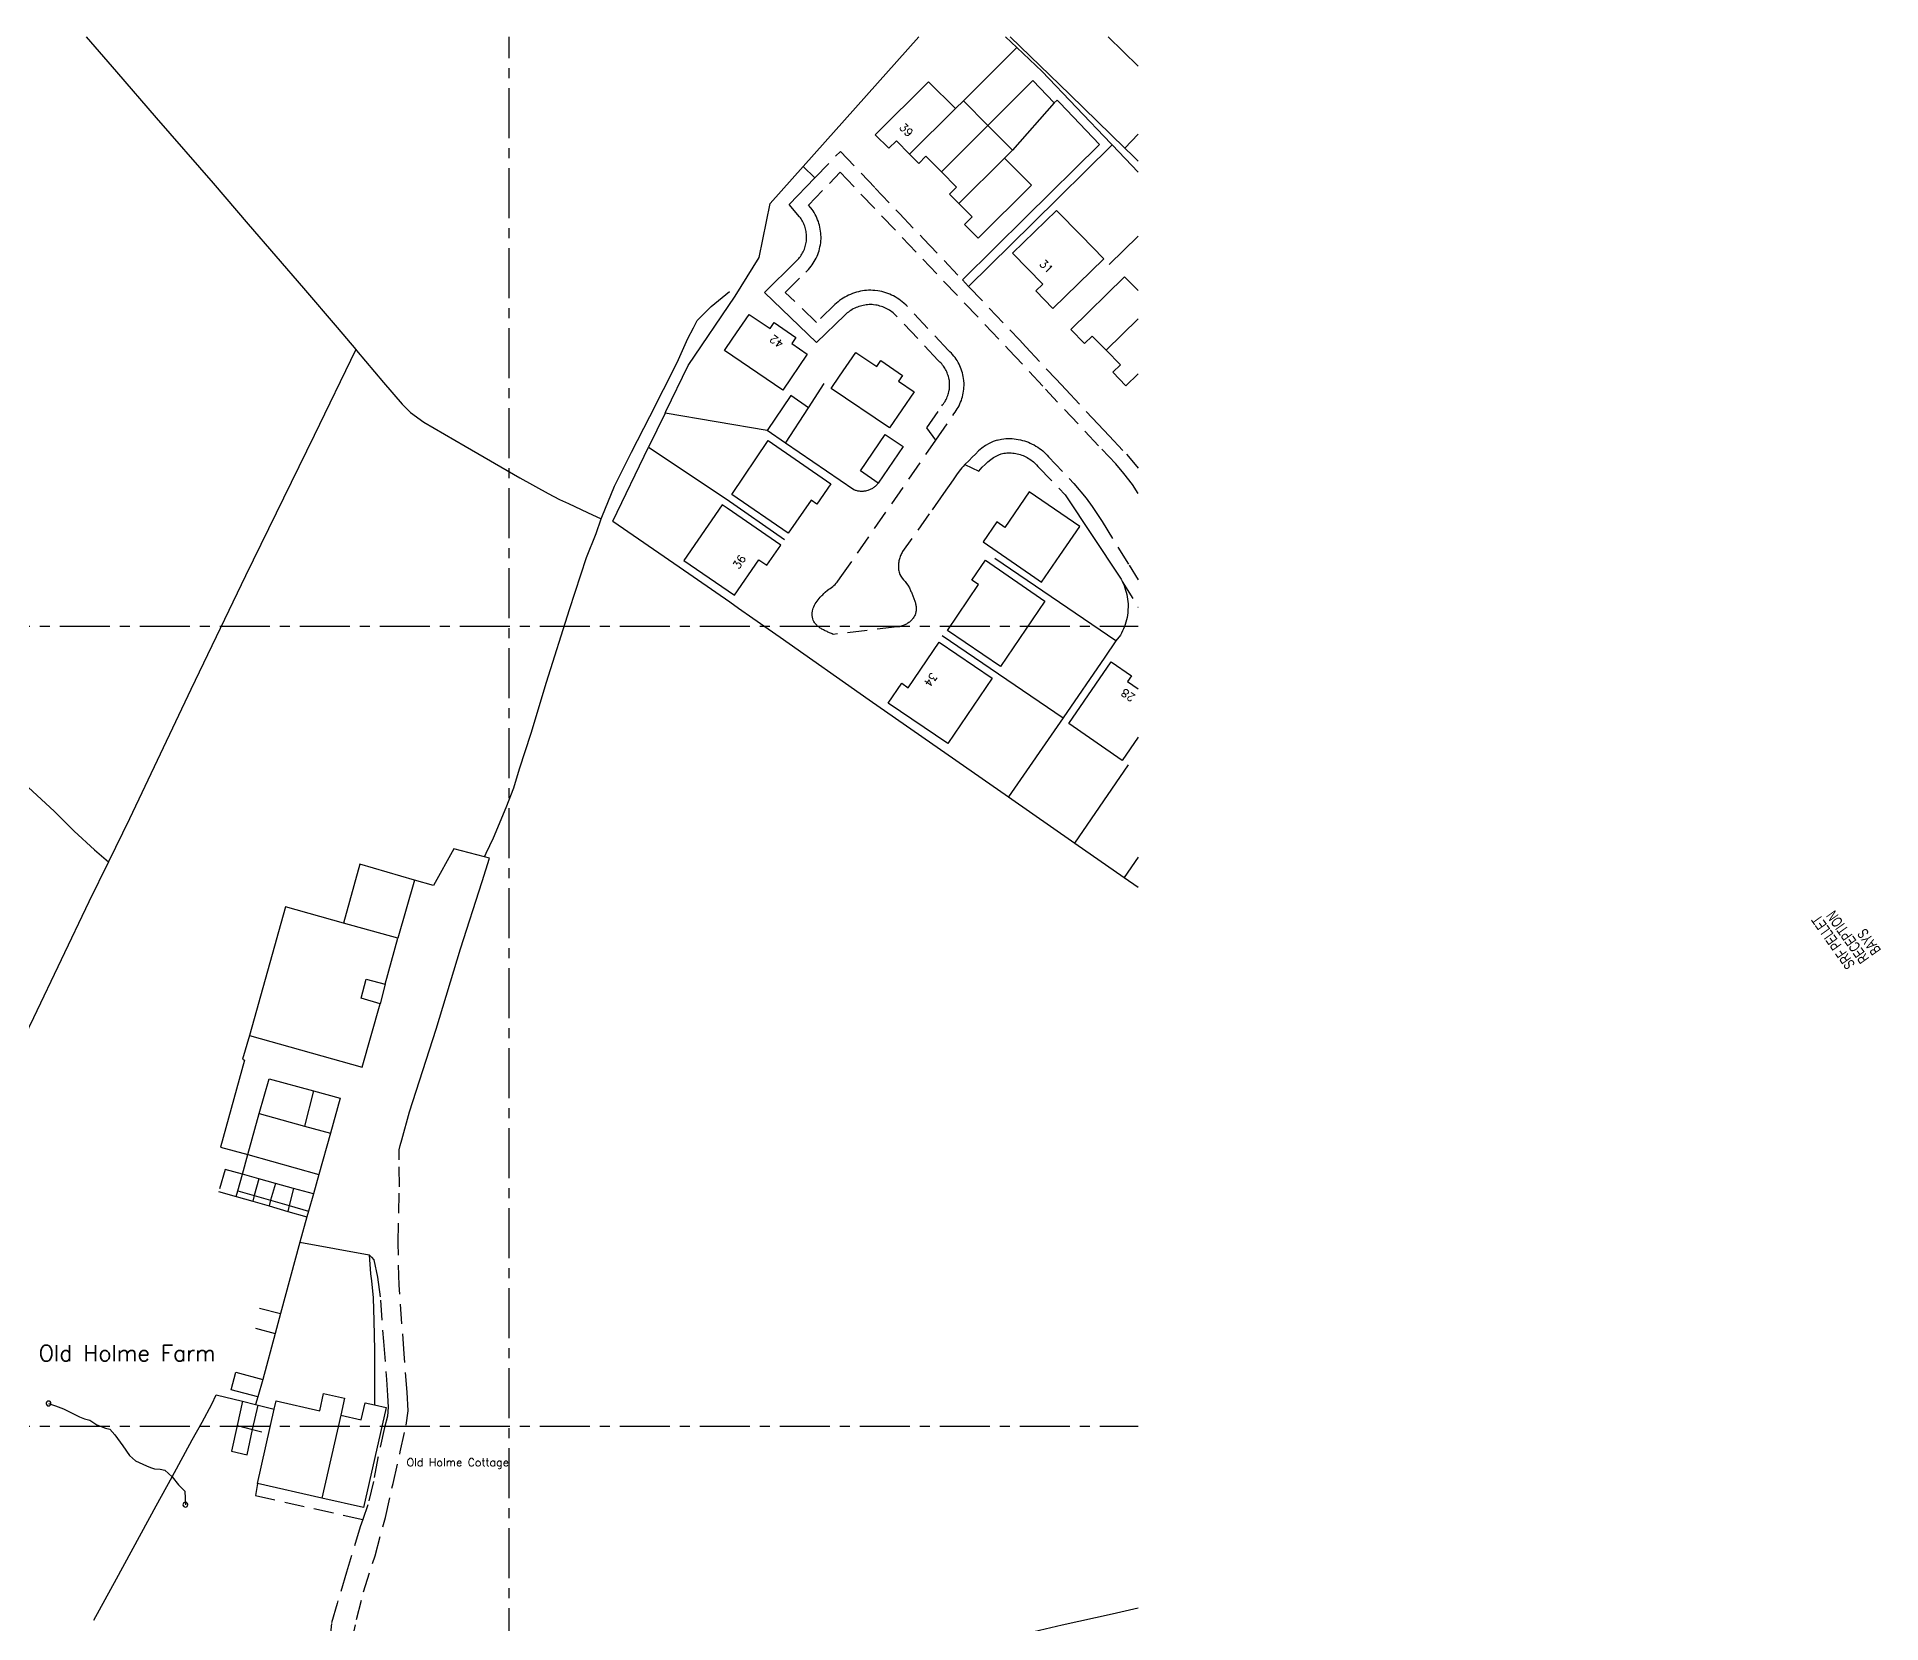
# Model space of a CAD drawing. Extents: x 380524 to 381571, y 430951 to 432014.
# Drawn here: x 381341 to 381571.5, y 431775.4 to 431973.7 of the extents above; entities that cross this region are included whole.
import ezdxf

# ---------------------------------------------------------------- set-up
doc = ezdxf.new("R2010")
doc.units = 0
doc.header["$LTSCALE"] = 5
doc.header["$MEASUREMENT"] = 0
doc.linetypes.add('CENTER', pattern=[2, 1.25, -0.25, 0.25, -0.25])
doc.linetypes.add('DASHED', pattern=[0.75, 0.5, -0.25])
doc.layers.get('0').update_dxf_attribs({"linetype": 'CONTINUOUS'})
for name, color, linetype in [('G8010001', 8, 'CONTINUOUS'), ('G8010021', 8, 'DASHED'), ('G8010030', 8, 'CONTINUOUS'), ('G8010032', 8, 'DASHED'), ('G8010057', 8, 'CONTINUOUS'), ('G8010059', 4, 'CONTINUOUS'), ('G8010572', 8, 'CENTER'), ('G8011006', 8, 'CONTINUOUS'), ('PALIGLINIJA', 7, 'CONTINUOUS')]:
    doc.layers.add(name, color=color, linetype=linetype)
doc.styles.add('SLDTEXTSTYLE5', font='TXT', dxfattribs={"width": 0.7})
doc.styles.get("Standard").update_dxf_attribs({"font": 'SIMPLEX.SHX'})

# ---------------------------------------------------------------- blocks, each defined once
blk = doc.blocks.new('POINT')
blk.add_lwpolyline([(0.004128, 2.318056, 1), (0.004128, -2.301944, 1), (0.004128, 2.318056)], format="xyb")
blk = doc.blocks.new('SW_NOTE_12')
at = {"layer": 'PALIGLINIJA', "color": 0, "char_height": 3.44, "attachment_point": 1, "style": 'SLDTEXTSTYLE5'}
for s, insert in [('RECEPTION', (-29.03, 6.31)), ('SRF PELLET', (-27.97, 10.9)), ('BAYS', (-29.03, 1.73))]:
    blk.add_mtext(s, dxfattribs=dict(at, insert=insert))

msp = doc.modelspace()

# ---------------------------------------------------------------- linework, layer by layer
at = {"layer": 'G8010001'}
for points in [[(381478.62, 431970), (381474.88, 431973.67)], [(381450.07, 431959.02), (381448.42, 431960.69), (381447.46, 431959.74), (381445.77, 431961.44), (381452.44, 431968.07), (381455.79, 431964.7)], [(381455.79, 431964.7), (381450.07, 431959.02)], [(381455.79, 431964.7), (381456.78, 431965.68)], [(381456.78, 431965.68), (381459.86, 431962.59)], [(381459.86, 431962.59), (381454.03, 431956.8)], [(381459.86, 431962.59), (381462.93, 431959.49)], [(381462.93, 431959.49), (381461.94, 431958.51)], [(381454.03, 431956.8), (381452.1, 431958.74), (381451.21, 431957.86), (381450.07, 431959.02)], [(381461.94, 431958.51), (381465.29, 431955.14), (381458.62, 431948.51), (381456.93, 431950.21), (381457.89, 431951.16), (381456.22, 431952.83)], [(381461.94, 431958.51), (381456.22, 431952.83)], [(381456.22, 431952.83), (381455.04, 431954.01), (381455.93, 431954.89), (381454.03, 431956.8)], [(381467.96, 431939.74), (381474.32, 431945.94), (381471.5, 431948.83), (381468.43, 431951.97), (381462.94, 431946.62), (381466.7, 431942.76), (381465.84, 431941.92), (381467.96, 431939.74)], [(381478.62, 431941.95), (381476.94, 431943.67), (381470.22, 431937.09), (381471.93, 431935.34), (381472.9, 431936.28), (381474.62, 431934.52)], [(381437.28, 431934.02), (381434.21, 431929.52), (381426.94, 431934.48), (381427.99, 431936.01), (381430.02, 431938.99), (381432.62, 431937.21), (381433.13, 431937.95), (381435.85, 431936.09), (381435.35, 431935.35), (381437.28, 431934.02)], [(381478.62, 431938.44), (381474.62, 431934.52)], [(381450.62, 431929.3), (381447.56, 431924.79), (381440.28, 431929.73), (381441.32, 431931.26), (381443.34, 431934.24), (381445.95, 431932.47), (381446.45, 431933.22), (381449.18, 431931.36), (381448.68, 431930.62), (381450.62, 431929.3)], [(381474.62, 431934.52), (381476.41, 431932.69), (381475.45, 431931.75), (381477.09, 431930.07), (381478.62, 431931.56)], [(381427.86, 431916.46), (381432.4, 431923.21), (381440.22, 431917.81), (381438.47, 431915.27), (381437.74, 431915.77), (381434.88, 431911.62), (381427.86, 431916.46)], [(381459.25, 431910.54), (381465.7, 431906.11), (381466.56, 431905.51), (381468.85, 431908.84), (381471.34, 431912.46), (381465.02, 431916.8), (381461.97, 431912.36), (381460.97, 431913.05), (381459.25, 431910.54)], [(381428.16, 431903.87), (381431.22, 431908.32), (381432.22, 431907.63), (381433.95, 431910.14), (381427.25, 431914.75), (381426.62, 431915.19), (381421.83, 431908.23), (381428.16, 431903.87)], [(381454.78, 431899.49), (381458.68, 431905.21), (381457.86, 431905.77), (381459.55, 431908.25), (381466.97, 431903.15), (381461.41, 431894.98), (381454.78, 431899.49)], [(381447.4, 431890.39), (381449.09, 431892.87), (381449.9, 431892.32), (381453.75, 431898.02), (381460.4, 431893.5), (381454.84, 431885.33), (381447.4, 431890.39)], [(381476.62, 431883.23), (381469.95, 431887.83), (381475.27, 431895.55), (381477.81, 431893.8), (381477.31, 431893.08), (381478.62, 431892.17)], [(381478.62, 431886.13), (381476.62, 431883.23)], [(381379.32, 431862.91), (381372.05, 431864.95), (381367.55, 431848.85)], [(381386.1, 431861), (381379.32, 431862.91)], [(381384.5, 431855.25), (381386.1, 431861)], [(381383.9, 431852.8), (381381.5, 431853.5), (381382.15, 431855.9), (381384.5, 431855.25)], [(381367.55, 431848.85), (381381.65, 431844.9), (381383.9, 431852.8)], [(381370.66, 431802.16), (381370.9, 431803.2), (381376.35, 431801.95), (381376.8, 431804.1), (381379.45, 431803.5), (381378.97, 431801.39)], [(381383.2, 431802.68), (381384.65, 431802.35), (381381.8, 431789.85), (381376.62, 431791.02)], [(381378.97, 431801.39), (381381.5, 431800.8), (381382, 431802.95), (381383.2, 431802.68)], [(381368.55, 431792.85), (381370.66, 431802.16)], [(381378.97, 431801.39), (381376.62, 431791.02)], [(381376.62, 431791.02), (381368.55, 431792.85)]]:
    msp.add_lwpolyline(points, dxfattribs=at)
at = {"layer": 'G8010021'}
for points in [[(381456.84, 431930.74), (381456.81, 431930.98), (381456.77, 431931.21), (381456.72, 431931.44), (381456.67, 431931.68), (381456.6, 431931.9), (381456.52, 431932.13), (381456.44, 431932.35), (381456.34, 431932.57), (381456.24, 431932.78), (381456.12, 431932.99), (381456, 431933.2), (381455.87, 431933.4), (381455.74, 431933.59), (381455.59, 431933.78), (381455.44, 431933.96), (381455.28, 431934.14), (381455.11, 431934.31), (381454.92, 431934.49), (381449.64, 431940.12), (381449.34, 431940.4), (381449.14, 431940.57), (381448.93, 431940.73), (381448.72, 431940.89), (381448.51, 431941.03), (381448.28, 431941.16), (381448.06, 431941.29), (381447.82, 431941.4), (381447.59, 431941.51), (381447.34, 431941.6), (381447.1, 431941.69), (381446.85, 431941.77), (381446.6, 431941.83), (381446.35, 431941.89), (381446.09, 431941.93), (381445.72, 431941.98), (381445.46, 431941.99), (381445.2, 431942), (381444.94, 431942), (381444.68, 431941.98), (381444.42, 431941.96), (381444.17, 431941.92), (381443.91, 431941.87), (381443.66, 431941.82), (381443.41, 431941.75), (381443.16, 431941.67), (381442.91, 431941.59), (381442.67, 431941.49), (381442.44, 431941.38), (381442.2, 431941.27), (381441.97, 431941.14), (381441.75, 431941.01), (381441.54, 431940.87), (381441.32, 431940.72), (381441.12, 431940.56), (381440.92, 431940.39), (381440.73, 431940.21), (381438.43, 431937.99), (381434.51, 431941.74), (381437.08, 431944.27), (381437.25, 431944.44), (381437.42, 431944.61), (381437.58, 431944.8), (381437.74, 431944.99), (381437.88, 431945.19), (381438.02, 431945.39), (381438.15, 431945.6), (381438.27, 431945.81), (381438.38, 431946.03), (381438.49, 431946.25), (381438.58, 431946.48), (381438.67, 431946.71), (381438.74, 431946.94), (381438.81, 431947.18), (381438.86, 431947.42), (381438.91, 431947.66), (381438.95, 431947.93), (381438.97, 431948.17), (381438.99, 431948.42), (381438.99, 431948.66), (381438.98, 431948.91), (381438.97, 431949.15), (381438.94, 431949.39), (381438.9, 431949.64), (381438.86, 431949.88), (381438.8, 431950.12), (381438.73, 431950.35), (381438.66, 431950.59), (381438.57, 431950.82), (381438.48, 431951.04), (381438.38, 431951.27), (381438.26, 431951.48), (381438.14, 431951.7), (381438.01, 431951.91), (381437.88, 431952.11), (381437.73, 431952.31), (381437.44, 431952.65), (381441.4, 431956.75), (381462.46, 431934.57)], [(381462.46, 431934.57), (381467.05, 431929.65)], [(381453.36, 431923.25), (381455.61, 431926.57), (381455.75, 431926.76), (381455.89, 431926.96), (381456.02, 431927.16), (381456.14, 431927.36), (381456.25, 431927.57), (381456.35, 431927.79), (381456.44, 431928.01), (381456.53, 431928.23), (381456.6, 431928.46), (381456.67, 431928.68), (381456.72, 431928.92), (381456.77, 431929.15), (381456.81, 431929.38), (381456.84, 431929.62), (381456.86, 431929.86), (381456.87, 431930.1), (381456.87, 431930.33), (381456.84, 431930.74)], [(381478.62, 431916.58), (381477.94, 431917.7), (381476.85, 431919.11), (381475.82, 431920.32), (381473.69, 431922.55), (381467.05, 431929.65)], [(381441.4, 431906.06), (381453.36, 431923.25)], [(381461, 431923.27), (381460.5, 431923.09), (381460.02, 431922.86), (381459.55, 431922.58), (381459.11, 431922.26), (381458.69, 431921.91), (381458.28, 431921.53), (381457.88, 431921.14), (381457.49, 431920.74), (381456.98, 431920.2)], [(381461, 431923.27), (381461.53, 431923.39), (381461.83, 431923.43), (381462.09, 431923.45), (381462.35, 431923.47), (381462.61, 431923.47), (381462.87, 431923.46), (381463.13, 431923.43), (381463.4, 431923.4), (381463.65, 431923.36), (381463.91, 431923.31), (381464.17, 431923.24), (381464.42, 431923.17), (381464.67, 431923.09), (381464.91, 431923), (381465.15, 431922.89), (381465.39, 431922.78), (381465.62, 431922.66), (381465.85, 431922.53), (381466.07, 431922.39), (381466.29, 431922.24), (381466.5, 431922.09), (381466.7, 431921.92), (381466.9, 431921.75), (381467.09, 431921.57), (381467.27, 431921.38), (381467.44, 431921.18), (381470.6, 431917.83), (381472.12, 431916), (381472.88, 431914.98), (381474.12, 431913.09), (381477.49, 431907.64), (381478.62, 431905.81)], [(381456.98, 431920.2), (381456.77, 431919.97), (381456.61, 431919.79), (381456.26, 431919.37), (381455.93, 431918.93), (381455.5, 431918.3), (381454.31, 431916.61), (381452.51, 431914.05)], [(381452.51, 431914.05), (381449.19, 431909.33), (381449.12, 431909.21), (381449.05, 431909.09), (381448.99, 431908.96), (381448.93, 431908.84), (381448.88, 431908.71), (381448.83, 431908.57), (381448.79, 431908.44), (381448.75, 431908.3), (381448.72, 431908.17), (381448.7, 431908.03), (381448.68, 431907.89), (381448.67, 431907.75), (381448.66, 431907.61), (381448.66, 431907.47), (381448.66, 431907.33), (381448.67, 431907.19), (381448.69, 431907.05), (381448.71, 431906.92), (381448.74, 431906.76), (381448.83, 431906.49), (381448.96, 431906.25), (381449.12, 431906.02), (381449.3, 431905.8), (381449.49, 431905.58), (381449.68, 431905.36), (381449.85, 431905.13), (381450.04, 431904.79), (381450.09, 431904.68), (381450.14, 431904.58), (381450.18, 431904.47), (381450.23, 431904.36), (381450.28, 431904.25), (381450.33, 431904.14), (381450.38, 431904.03), (381450.43, 431903.92), (381450.47, 431903.81), (381450.52, 431903.7), (381450.56, 431903.59), (381450.6, 431903.47), (381450.64, 431903.36), (381450.68, 431903.25), (381450.72, 431903.14), (381450.75, 431903.03), (381450.78, 431902.91), (381450.81, 431902.8), (381450.83, 431902.69), (381450.85, 431902.58), (381450.87, 431902.47), (381450.88, 431902.36), (381450.88, 431902.25), (381450.88, 431902.14), (381450.88, 431902.04), (381450.87, 431901.93), (381450.86, 431901.82), (381450.84, 431901.72), (381450.81, 431901.62), (381450.78, 431901.51), (381450.74, 431901.41), (381450.69, 431901.31), (381450.64, 431901.23)], [(381450.64, 431901.23), (381450.58, 431901.12), (381450.51, 431901.03), (381450.44, 431900.94), (381450.37, 431900.85), (381450.29, 431900.76), (381450.21, 431900.68), (381450.13, 431900.6), (381450.04, 431900.53), (381449.95, 431900.46), (381449.85, 431900.39), (381449.76, 431900.33), (381449.66, 431900.27), (381449.56, 431900.21), (381449.45, 431900.16), (381449.35, 431900.12), (381449.24, 431900.07), (381449.13, 431900.04), (381449.02, 431900), (381448.91, 431899.97), (381448.8, 431899.95), (381448.68, 431899.93), (381448.49, 431899.91), (381440.51, 431898.99), (381440.4, 431899.04), (381440.29, 431899.09), (381440.18, 431899.13), (381440.07, 431899.18), (381439.96, 431899.23), (381439.85, 431899.28), (381439.74, 431899.33), (381439.63, 431899.38), (381439.52, 431899.43), (381439.41, 431899.48), (381439.3, 431899.54), (381439.2, 431899.59), (381439.09, 431899.65), (381438.99, 431899.71), (381438.89, 431899.78), (381438.8, 431899.84), (381438.7, 431899.91), (381438.61, 431899.98), (381438.53, 431900.06), (381438.45, 431900.13), (381438.37, 431900.22), (381438.3, 431900.3), (381438.23, 431900.39), (381438.17, 431900.49), (381438.11, 431900.59), (381438.03, 431900.76), (381437.97, 431900.95), (381437.92, 431901.14), (381437.9, 431901.33), (381437.89, 431901.52), (381437.9, 431901.7), (381437.93, 431901.89), (381437.93, 431901.91), (381437.97, 431902.08), (381438.03, 431902.26), (381438.1, 431902.44), (381438.19, 431902.62), (381438.28, 431902.8), (381438.39, 431902.98), (381438.51, 431903.15), (381438.63, 431903.32), (381438.77, 431903.48), (381438.9, 431903.64), (381439.05, 431903.8), (381439.08, 431903.83), (381439.2, 431903.95), (381439.35, 431904.1), (381439.5, 431904.25), (381439.81, 431904.51), (381439.97, 431904.63), (381440.14, 431904.74), (381440.45, 431904.96), (381440.6, 431905.09), (381440.75, 431905.23), (381440.89, 431905.37), (381441.02, 431905.52), (381441.4, 431906.06)], [(381382.45, 431756.15), (381381.5, 431759.8), (381380.75, 431763.65), (381380.35, 431766.85), (381380.15, 431768.5), (381380.05, 431770.15), (381380.25, 431772.75), (381380.95, 431775.85), (381381.8, 431779.3), (381383.25, 431783.8), (381384.55, 431788.6), (381385.5, 431792.85), (381386.4, 431796.8), (381387.15, 431800.15), (381387.4, 431801.95), (381387.25, 431804.25), (381386.9, 431809.05), (381386.25, 431817.65), (381386.15, 431822.9), (381386.3, 431829.95), (381386.25, 431833.3), (381386.25, 431834.55), (381386.4, 431835.1), (381386.6, 431835.8)], [(381382.5, 431821.45), (381382.8, 431821.15), (381383.1, 431820.8), (381383.55, 431818.65), (381383.95, 431815.75), (381384.3, 431810.6), (381384.7, 431805.85), (381384.8, 431803.85), (381384.9, 431802.4), (381384.8, 431801.25), (381384.45, 431799.85), (381383.6, 431796.05), (381383.05, 431793.1), (381382.35, 431790.2), (381381.71, 431788.35)], [(381381.71, 431788.35), (381381.4, 431787.45), (381379.7, 431781.75), (381378.5, 431777.85), (381377.8, 431775.35), (381377.55, 431772.9), (381377.45, 431769.65), (381377.75, 431766.05), (381378.1, 431762.9), (381378.45, 431760.35), (381378.8, 431758.95), (381379.65, 431755.5)]]:
    msp.add_lwpolyline(points, dxfattribs=at)
at = {"layer": 'G8010030'}
for points in [[(381238.59, 431973.67), (381247.15, 431965.7), (381254.3, 431959.25), (381261.45, 431952.5), (381269.15, 431945.3), (381282.45, 431933), (381291.6, 431924.6), (381301.75, 431915.2), (381310.75, 431906.9), (381324.45, 431894), (381334.4, 431884.95), (381343.2, 431876.85), (381345.65, 431874.4), (381348.2, 431872.05), (381349.94, 431870.57)], [(381347.14, 431973.67), (381350.95, 431969.3), (381355.9, 431963.55), (381363, 431955.4), (381367.4, 431950.25), (381374.3, 431942.25), (381378.5, 431937.35), (381380.84, 431934.58)], [(381451.2, 431973.67), (381436.75, 431957.45)], [(381463.47, 431972.33), (381462.05, 431973.67)], [(381462.65, 431973.67), (381470.1, 431966.45), (381476.96, 431959.76)], [(381456.78, 431965.68), (381463.47, 431972.33)], [(381466.64, 431969.33), (381463.47, 431972.33)], [(381475.37, 431960.19), (381475.21, 431960.35), (381466.64, 431969.33)], [(381465.48, 431968.23), (381459.86, 431962.59)], [(381468.15, 431965.43), (381465.48, 431968.23)], [(381468.15, 431965.43), (381468.52, 431965.77), (381468.86, 431965.41), (381473.81, 431960.23), (381464.61, 431951.15), (381456.66, 431943.3)], [(381468.15, 431965.43), (381462.93, 431959.49)], [(381476.96, 431959.76), (381478.62, 431961.49)], [(381457.44, 431942.48), (381465.41, 431950.35), (381475.37, 431960.19)], [(381478.62, 431956.78), (381475.37, 431960.19)], [(381476.96, 431959.76), (381477.95, 431958.8), (381478.62, 431958.13)], [(381436.75, 431957.45), (381432.65, 431952.85)], [(381438.22, 431956.04), (381436.75, 431957.45)], [(381446, 431940.12), (381445.83, 431940.15), (381445.55, 431940.18), (381445.38, 431940.2), (381445.19, 431940.2), (381445.01, 431940.2), (381444.82, 431940.19), (381444.64, 431940.17), (381444.45, 431940.14), (381444.27, 431940.11), (381444.09, 431940.07), (381443.91, 431940.02), (381443.72, 431939.96), (381443.55, 431939.9), (381443.37, 431939.83), (381443.2, 431939.75), (381443.03, 431939.67), (381442.87, 431939.58), (381442.71, 431939.49), (381442.55, 431939.38), (381442.41, 431939.28), (381442.26, 431939.16), (381442.12, 431939.05), (381441.97, 431938.9), (381438.44, 431935.49), (381431.92, 431941.73), (381435.82, 431945.56), (381435.98, 431945.71), (381436.09, 431945.83), (381436.21, 431945.96), (381436.31, 431946.09), (381436.42, 431946.23), (381436.51, 431946.37), (381436.6, 431946.52), (381436.69, 431946.67), (381436.77, 431946.82), (381436.84, 431946.98), (381436.91, 431947.14), (381436.97, 431947.3), (381437.02, 431947.46), (381437.06, 431947.63), (381437.1, 431947.79), (381437.13, 431947.96), (381437.16, 431948.14), (381437.18, 431948.31), (381437.19, 431948.48), (381437.19, 431948.65), (381437.19, 431948.82), (381437.17, 431948.99), (381437.15, 431949.16), (381437.13, 431949.33), (381437.1, 431949.5), (381437.06, 431949.66), (381437.01, 431949.84), (381436.96, 431950), (381436.9, 431950.16), (381436.83, 431950.32), (381436.76, 431950.48), (381436.68, 431950.63), (381436.59, 431950.78), (381436.5, 431950.92), (381436.41, 431951.07), (381436.32, 431951.19), (381435.02, 431952.73), (381438.22, 431956.04)], [(381419.5, 431926.63), (381419.6, 431926.84), (381422.39, 431932.61), (381428.27, 431941.25), (381431.25, 431946.09), (381432.65, 431952.85)], [(381475.02, 431945.23), (381478.62, 431948.77)], [(381411.53, 431913.44), (381411.6, 431913.65), (381413.2, 431917.5), (381415.3, 431921.75), (381417.6, 431926.2), (381421, 431932.95), (381422.35, 431935.95), (381423.05, 431937.3), (381423.5, 431938.2), (381425.25, 431939.95), (381427.55, 431941.85)], [(381380.84, 431934.58), (381375.65, 431923.85), (381367.05, 431906.3), (381360.25, 431892.1), (381352.55, 431875.95), (381349.94, 431870.57)], [(381380.84, 431934.58), (381380.95, 431934.45), (381384.3, 431930.45), (381386.65, 431927.75), (381387.7, 431926.7), (381389.35, 431925.5), (381394.5, 431922.5), (381401.35, 431918.55), (381404.9, 431916.6), (381406.3, 431915.85), (381407.43, 431915.33), (381409.79, 431914.24), (381411.53, 431913.44)], [(381437.44, 431927.32), (381439.39, 431930.34)], [(381437.44, 431927.32), (381435.2, 431928.84), (381432.27, 431924.45)], [(381434.57, 431922.88), (381437.44, 431927.32)], [(381419.5, 431926.63), (381417.44, 431922.4)], [(381432.27, 431924.45), (381419.5, 431926.63)], [(381412.98, 431913.12), (381417.44, 431922.4)], [(381417.44, 431922.4), (381427.12, 431915.91), (381434.44, 431910.86)], [(381434.57, 431922.88), (381432.27, 431924.45)], [(381446.14, 431917.9), (381446.06, 431917.79), (381445.99, 431917.71), (381445.92, 431917.63), (381445.84, 431917.56), (381445.76, 431917.49), (381445.68, 431917.42), (381445.6, 431917.35), (381445.51, 431917.29), (381445.42, 431917.23), (381445.33, 431917.18), (381445.23, 431917.13), (381445.14, 431917.08), (381445.04, 431917.04), (381444.94, 431917), (381444.84, 431916.97), (381444.66, 431916.92), (381444.56, 431916.9), (381444.45, 431916.88), (381444.35, 431916.87), (381444.24, 431916.86), (381444.14, 431916.86), (381444.03, 431916.86), (381443.92, 431916.86), (381443.82, 431916.87), (381443.71, 431916.88), (381443.61, 431916.9), (381443.5, 431916.92), (381443.4, 431916.95), (381443.3, 431916.98), (381443.2, 431917.02), (381443.1, 431917.05), (381434.57, 431922.88)], [(381446.14, 431917.9), (381443.91, 431919.42), (381447.03, 431923.99), (381449.26, 431922.47)], [(381449.26, 431922.47), (381446.14, 431917.9)], [(381469.5, 431916.42), (381476.34, 431906.15), (381476.49, 431905.89), (381476.62, 431905.63), (381476.64, 431905.6)], [(381396.93, 431871.17), (381397.15, 431871.63), (381398.05, 431873.55), (381399.65, 431877.35), (381400.6, 431879.8), (381401.3, 431882.2), (381402.75, 431886.65), (381404.7, 431893), (381407.55, 431902.1), (381409.7, 431908.6), (381410.9, 431911.6), (381411.53, 431913.44)], [(381412.98, 431913.12), (381421.26, 431907.41), (381427.59, 431903.05), (381428.69, 431902.28), (381430.47, 431901.03), (381433.89, 431898.63), (381445.03, 431890.81), (381462.43, 431878.67)], [(381475.85, 431898.16), (381460.7, 431908.47)], [(381476.64, 431905.6), (381476.75, 431905.36), (381476.86, 431905.09), (381476.96, 431904.82), (381477.06, 431904.53), (381477.14, 431904.25), (381477.2, 431903.96), (381477.26, 431903.67), (381477.3, 431903.38), (381477.34, 431903.09), (381477.36, 431902.79), (381477.37, 431902.5), (381477.35, 431901.97), (381477.32, 431901.68), (381477.29, 431901.38), (381477.24, 431901.09), (381477.17, 431900.8), (381477.1, 431900.52), (381477.02, 431900.24), (381476.92, 431899.96), (381476.81, 431899.68), (381476.69, 431899.41), (381476.56, 431899.15), (381476.41, 431898.87), (381475.85, 431898.16)], [(381454.15, 431898.84), (381469.24, 431888.57)], [(381475.85, 431898.16), (381474.45, 431896.12), (381469.24, 431888.57)], [(381469.24, 431888.57), (381462.43, 431878.67)], [(381470.71, 431872.89), (381477.44, 431882.66)], [(381462.43, 431878.67), (381470.71, 431872.89)], [(381396.93, 431871.17), (381393.1, 431872.2), (381390.55, 431867.6), (381388.19, 431868.28)], [(381470.71, 431872.89), (381476.86, 431868.6)], [(381349.94, 431870.57), (381347.5, 431865.55), (381340.55, 431851.05), (381333.15, 431835.8), (381330.7, 431830.45), (381328.1, 431825.15), (381327.79, 431824.61)], [(381388.19, 431868.28), (381381.35, 431870.25), (381379.32, 431862.91)], [(381386.6, 431835.8), (381387.55, 431839.3), (381390.9, 431849.65), (381393.95, 431859.7), (381396.65, 431868.1), (381397.55, 431871), (381396.93, 431871.17)], [(381478.62, 431871.16), (381476.86, 431868.6)], [(381388.19, 431868.28), (381386.1, 431861)], [(381476.86, 431868.6), (381478.62, 431867.37)], [(381367.55, 431848.85), (381366.7, 431845.9), (381366.95, 431845.75), (381363.95, 431834.9), (381367.35, 431833.96)], [(381368.78, 431839.08), (381370, 431843.45), (381375.56, 431841.92)], [(381375.56, 431841.92), (381374.44, 431837.52)], [(381375.56, 431841.92), (381378.9, 431841), (381377.67, 431836.63)], [(381367.35, 431833.96), (381368.78, 431839.08)], [(381368.78, 431839.08), (381374.44, 431837.52)], [(381374.44, 431837.52), (381377.67, 431836.63)], [(381377.67, 431836.63), (381376.23, 431831.49)], [(381366.67, 431831.5), (381367.35, 431833.96)], [(381367.35, 431833.96), (381376.23, 431831.49)], [(381366.67, 431831.5), (381364.5, 431832.1)], [(381366.09, 431829.44), (381366.67, 431831.5)], [(381368.71, 431830.94), (381366.67, 431831.5)], [(381368.71, 431830.94), (381368.15, 431828.85)], [(381370.82, 431830.36), (381368.71, 431830.94)], [(381370.82, 431830.36), (381370.2, 431828.25)], [(381373.06, 431829.74), (381370.82, 431830.36)], [(381376.23, 431831.49), (381375.55, 431829.05)], [(381363.7, 431829.35), (381365.89, 431828.72)], [(381365.89, 431828.72), (381366.09, 431829.44)], [(381365.89, 431828.72), (381367.96, 431828.13)], [(381368.15, 431828.85), (381367.96, 431828.13)], [(381367.96, 431828.13), (381370, 431827.55)], [(381370.2, 431828.25), (381370, 431827.55)], [(381373.06, 431829.74), (381372.52, 431827.59)], [(381375.55, 431829.05), (381373.06, 431829.74)], [(381375.55, 431829.05), (381374.94, 431826.89)], [(381370, 431827.55), (381372.34, 431826.87)], [(381372.52, 431827.59), (381372.34, 431826.87)], [(381372.34, 431826.87), (381374.74, 431826.19)], [(381374.74, 431826.19), (381373.85, 431823)], [(381374.94, 431826.89), (381374.74, 431826.19)], [(381373.85, 431823), (381371.44, 431814.09)], [(381373.85, 431823), (381382.5, 431821.45)], [(381382.5, 431821.45), (381382.7, 431819.05), (381382.79, 431818.17), (381383, 431816.05), (381383.1, 431813.2), (381383.2, 431809.55), (381383.2, 431802.68)], [(381368.8, 431814.75), (381371.44, 431814.09)], [(381371.44, 431814.09), (381370.76, 431811.58)], [(381368.3, 431812.25), (381370.76, 431811.58)], [(381370.76, 431811.58), (381369.22, 431805.87)], [(381368.62, 431803.69), (381365.25, 431804.55), (381365.85, 431806.75), (381369.22, 431805.87)], [(381369.22, 431805.87), (381368.62, 431803.69)], [(381357.89, 431793.69), (381360.4, 431798.3), (381361.65, 431800.5), (381362.85, 431802.75), (381363.4, 431803.95), (381366.7, 431803.14)], [(381366.7, 431803.14), (381366.01, 431800.09)], [(381366.7, 431803.14), (381368.32, 431802.74)], [(381367.95, 431799.59), (381368.64, 431802.66)], [(381368.62, 431803.69), (381368.32, 431802.74)], [(381368.32, 431802.74), (381368.64, 431802.66)], [(381368.64, 431802.66), (381370.66, 431802.16)], [(381366.01, 431800.09), (381365.3, 431796.9), (381367.25, 431796.45), (381367.95, 431799.59)], [(381366.01, 431800.09), (381367.95, 431799.59)], [(381367.95, 431799.59), (381369.1, 431799.3)], [(381348.1, 431775.75), (381350.95, 431780.95), (381355.9, 431790.05), (381357.89, 431793.69)], [(381382.45, 431756.15), (381383.55, 431755.7), (381389.25, 431757.1), (381395.15, 431758.35), (381402, 431760), (381407.25, 431761.25), (381415.75, 431763.05), (381421.95, 431764.4), (381435.25, 431767.35), (381441.65, 431768.9), (381449.8, 431770.75), (381456.15, 431772.2), (381462.75, 431773.7), (381469.15, 431775.2), (381475.4, 431776.55), (381478.62, 431777.32)]]:
    msp.add_lwpolyline(points, dxfattribs=at)
at = {"layer": 'G8010032'}
for points in [[(381438.22, 431956.04), (381441.41, 431959.35), (381445.78, 431954.76)], [(381445.78, 431954.76), (381448.78, 431951.59)], [(381448.78, 431951.59), (381451.79, 431948.43)], [(381451.79, 431948.43), (381456.66, 431943.3)], [(381456.66, 431943.3), (381457.44, 431942.48)], [(381457.44, 431942.48), (381463.78, 431935.8), (381464.59, 431934.93)], [(381455, 431930.86), (381454.96, 431931.07), (381454.93, 431931.22), (381454.89, 431931.33), (381454.82, 431931.53), (381454.77, 431931.67), (381454.71, 431931.81), (381454.64, 431931.95), (381454.56, 431932.1), (381454.46, 431932.26), (381454.37, 431932.4), (381454.29, 431932.52), (381454.19, 431932.65), (381454.08, 431932.79), (381453.97, 431932.91), (381453.85, 431933.02), (381453.64, 431933.22), (381448.36, 431938.85), (381448.13, 431939.07), (381448, 431939.18), (381447.85, 431939.29), (381447.7, 431939.4), (381447.55, 431939.5), (381447.39, 431939.6), (381447.22, 431939.69), (381447.05, 431939.77), (381446.89, 431939.85), (381446.71, 431939.92), (381446.54, 431939.98), (381446.36, 431940.03), (381446.18, 431940.08), (381446, 431940.12)], [(381464.59, 431934.93), (381468.37, 431930.88), (381469.59, 431929.58)], [(381453.36, 431923.25), (381452.22, 431924.79), (381454.1, 431927.56), (381454.19, 431927.68), (381454.29, 431927.81), (381454.4, 431927.97), (381454.49, 431928.11), (381454.57, 431928.24), (381454.63, 431928.36), (381454.7, 431928.5), (381454.77, 431928.69), (381454.83, 431928.83), (381454.88, 431929), (381454.93, 431929.14), (381454.96, 431929.3), (381455, 431929.5), (381455.03, 431929.65), (381455.05, 431929.81), (381455.06, 431929.97), (381455.07, 431930.14), (381455.07, 431930.26), (381455.05, 431930.56), (381455.03, 431930.71), (381455, 431930.86)], [(381469.59, 431929.58), (381473.62, 431925.26)], [(381473.62, 431925.26), (381475, 431923.79), (381477.16, 431921.53), (381478.25, 431920.24), (381478.62, 431919.76)], [(381456.98, 431920.2), (381458.7, 431919.4), (381459.15, 431919.87), (381459.51, 431920.22), (381459.86, 431920.55), (381460.21, 431920.83), (381460.55, 431921.08), (381460.88, 431921.27), (381461.2, 431921.43), (381461.51, 431921.54), (381461.85, 431921.62), (381462.03, 431921.64), (381462.21, 431921.66), (381462.4, 431921.67), (381462.58, 431921.67), (381462.76, 431921.66), (381462.95, 431921.64), (381463.14, 431921.62), (381463.33, 431921.59), (381463.51, 431921.55), (381463.7, 431921.51), (381463.89, 431921.45), (381464.07, 431921.39), (381464.24, 431921.33), (381464.42, 431921.25), (381464.59, 431921.17), (381464.76, 431921.08), (381464.93, 431920.99), (381465.09, 431920.89), (381465.24, 431920.78), (381465.39, 431920.67), (381465.54, 431920.55), (381465.68, 431920.43), (381465.81, 431920.3), (381465.94, 431920.17), (381466.11, 431919.97), (381469.5, 431916.42)], [(381476.64, 431905.6), (381478.62, 431902.39)], [(381384.5, 431855.25), (381383.9, 431852.8)], [(381364.5, 431832.1), (381363.7, 431829.35)], [(381366.09, 431829.44), (381368.15, 431828.85)], [(381368.15, 431828.85), (381370.2, 431828.25)], [(381370.2, 431828.25), (381372.52, 431827.59)], [(381372.52, 431827.59), (381374.94, 431826.89)], [(381368.55, 431792.85), (381368.3, 431791.35), (381381.71, 431788.35)]]:
    msp.add_lwpolyline(points, dxfattribs=at)
at = {"layer": 'G8010059'}
for points in [[(381342.45, 431802.85), (381343.3, 431802.55), (381344.3, 431802.2), (381346.3, 431801.2), (381346.95, 431800.95), (381347.6, 431800.75), (381348.5, 431800.2), (381349.55, 431799.75), (381350.1, 431799.65), (381350.75, 431798.95), (381351.75, 431797.55), (381352.55, 431796.35), (381353.3, 431795.7), (381354.7, 431795.05), (381355.2, 431794.85), (381355.7, 431794.7), (381356.4, 431794.65), (381357, 431794.5), (381357.89, 431793.69)], [(381357.89, 431793.69), (381358.7, 431792.7), (381359.5, 431791.9), (381359.55, 431790.2)]]:
    msp.add_lwpolyline(points, dxfattribs=at)
at = {"layer": 'G8010572', "flags": 128}
for points in [[(381400, 430951.02), (381400, 431973.67)], [(380523.84, 431900), (381478.62, 431900)], [(380523.84, 431800), (381478.62, 431800)]]:
    msp.add_lwpolyline(points, dxfattribs=at)

# ---------------------------------------------------------------- block references
at = {"layer": 'G8010057', "xscale": 0.13, "yscale": 0.13}
for p, rotation in [((381342.45, 431802.85), 233.1), ((381359.55, 431790.2), 1.6)]:
    msp.add_blockref('POINT', p, dxfattribs=dict(at, rotation=rotation))
for p in [(381342.45, 431802.85), (381359.55, 431790.2)]:
    msp.add_blockref('POINT', p, dxfattribs=at)
at = {"layer": 'PALIGLINIJA', "color": 7, "xscale": 0.4, "yscale": 0.4, "zscale": 0.4, "rotation": 125.4585534996874}
msp.add_blockref('SW_NOTE_12', (381564.24, 431868.6), dxfattribs=at)

# ---------------------------------------------------------------- texts
at = {"layer": 'G8011006'}
for s, rotation, p in [('39', 315, (381448.69, 431962.29)), ('31', 315.1, (381466.21, 431945.23)), ('42', 143.6, (381434.43, 431935.48)), ('36', 56.3, (381428.72, 431907.06)), ('34', 234.4, (381452.81, 431894.31)), ('28', 146.1, (381478.35, 431891.32))]:
    msp.add_text(s, height=1, rotation=rotation, dxfattribs=at).set_placement(p)
for s, height, p in [('Old Holme Farm', 2, (381341.22, 431808.15)), ('Old Holme Cottage', 1, (381387.2, 431795))]:
    msp.add_text(s, height=height, dxfattribs=at).set_placement(p)

doc.saveas('drawing.dxf')
